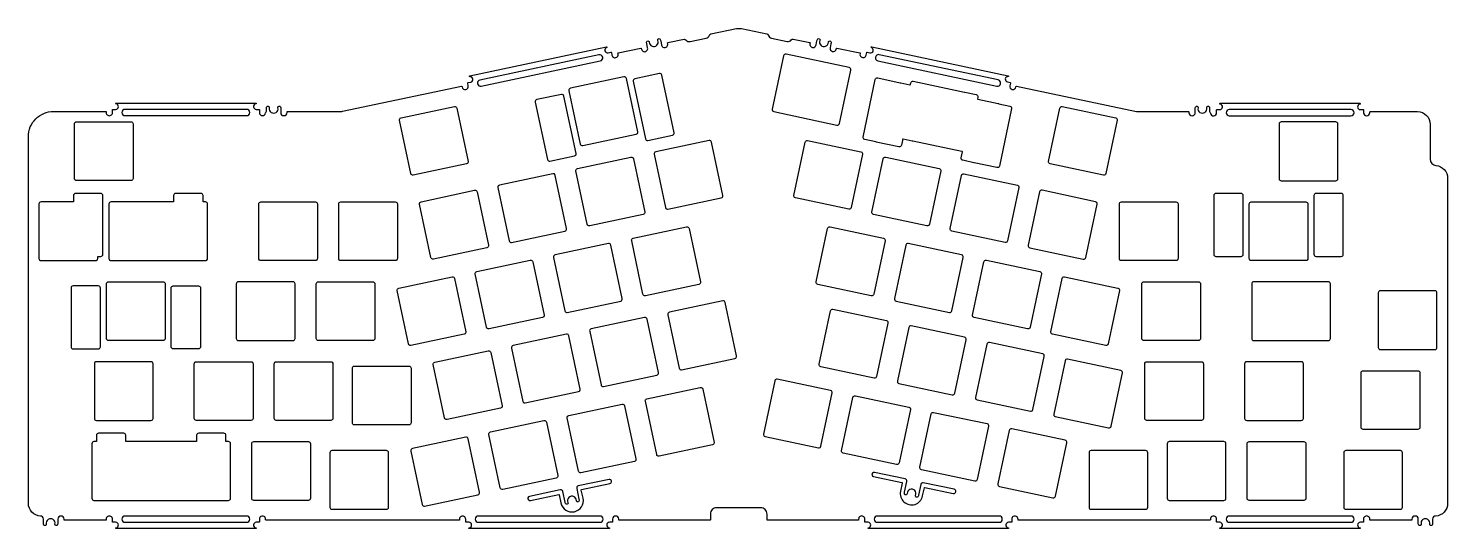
# Model space of a CAD drawing. Header units: millimetres. Extents: x -169 to 169, y -120 to -1.
import ezdxf

# ---------------------------------------------------------------- set-up
doc = ezdxf.new("R2010")
doc.units = ezdxf.units.MM
doc.layers.get('0').update_dxf_attribs({"linetype": 'CONTINUOUS'})

msp = doc.modelspace()

# ---------------------------------------------------------------- linework, layer by layer
for points in [[(164.81, -31.88, 0.392803), (166.2, -33.38, -0.392803), (168.98, -36.37), (168.98, -113.93, -0.402558), (166.1, -116.93, 0.40256), (165.38, -117.68), (165.38, -118.63, -0.051027), (165.34, -118.97, -1.000002), (164.7, -118.84, 1.227965), (162.65, -118.84, -1.000002), (162.01, -118.97, -0.051027), (161.98, -118.63), (161.98, -117.68, 1), (160.48, -117.68), (160.48, -117.83, -0.414214), (160.38, -117.93), (150.52, -117.93, -0.414214), (150.42, -117.83), (150.42, -117.68, 1.023372), (148.92, -117.68), (148.92, -118.33, -0.414214), (148.82, -118.43), (148.17, -118.43, 0.935275), (148.08, -119.72, -0.375565), (148.17, -119.82), (148.17, -119.83, -0.414214), (148.07, -119.93), (114.77, -119.93, -0.414214), (114.67, -119.83), (114.67, -119.82, -0.375566), (114.76, -119.72, 0.935275), (114.67, -118.43), (114.02, -118.43, -0.414214), (113.92, -118.33), (113.92, -117.68, 1.033173), (112.42, -117.68), (112.42, -117.83, -0.414214), (112.32, -117.93), (66.67, -117.93, -0.414214), (66.57, -117.83), (66.57, -117.68, 1.000014), (65.07, -117.68), (65.07, -118.33, -0.414214), (64.97, -118.43), (64.32, -118.43, 0.935274), (64.23, -119.72, -0.375565), (64.32, -119.82), (64.32, -119.83, -0.414214), (64.22, -119.93), (30.92, -119.93, -0.414214), (30.82, -119.83), (30.82, -119.82, -0.375565), (30.9, -119.72, 0.935274), (30.82, -118.43), (30.16, -118.43, -0.414214), (30.06, -118.33), (30.06, -117.68, 1.023372), (28.57, -117.68), (28.57, -117.83, -0.414214), (28.47, -117.93), (6.85, -117.93, -0.414214), (6.75, -117.83), (6.75, -116.45, 0.414214), (5.25, -114.95), (-5.25, -114.95, 0.414214), (-6.75, -116.45), (-6.75, -117.83, -0.414214), (-6.85, -117.93), (-28.47, -117.93, -0.414214), (-28.57, -117.83), (-28.57, -117.68, 0.999994), (-30.07, -117.68), (-30.07, -118.33, -0.414214), (-30.17, -118.43), (-30.82, -118.43, 0.935232), (-30.9, -119.72, -0.375541), (-30.82, -119.82), (-30.82, -119.83, -0.414214), (-30.92, -119.93), (-64.22, -119.93, -0.414214), (-64.32, -119.83), (-64.32, -119.82, -0.375565), (-64.23, -119.72, 0.935274), (-64.32, -118.43), (-64.97, -118.43, -0.414214), (-65.07, -118.33), (-65.07, -117.68, 1.000012), (-66.57, -117.68), (-66.57, -117.83, -0.414214), (-66.67, -117.93), (-112.67, -117.93, -0.414214), (-112.77, -117.83), (-112.77, -117.68, 1.000012), (-114.27, -117.68), (-114.27, -118.33, -0.414214), (-114.37, -118.43), (-115.02, -118.43, 0.935274), (-115.11, -119.72, -0.375565), (-115.02, -119.82), (-115.02, -119.83, -0.414214), (-115.12, -119.93), (-148.42, -119.93, -0.414214), (-148.52, -119.83), (-148.52, -119.82, -0.375566), (-148.43, -119.72, 0.935275), (-148.52, -118.43), (-149.17, -118.43, -0.414214), (-149.27, -118.33), (-149.27, -117.68, 1.00001), (-150.77, -117.68), (-150.77, -117.83, -0.414214), (-150.87, -117.93), (-160.72, -117.93, -0.414214), (-160.82, -117.83), (-160.82, -117.68, 1), (-162.32, -117.68), (-162.32, -118.63, -0.051027), (-162.36, -118.97, -1), (-162.99, -118.84, 1.227965), (-165.05, -118.84, -1.000002), (-165.69, -118.97, -0.051027), (-165.72, -118.63), (-165.72, -117.68, 0.402702), (-166.44, -116.93, -0.402705), (-169.32, -113.93), (-169.32, -26.48, -0.414214), (-163.32, -20.48), (-150.87, -20.48, -0.414214), (-150.77, -20.58), (-150.77, -20.73, 1.027049), (-149.27, -20.73), (-149.27, -20.08, -0.414214), (-149.17, -19.98), (-148.52, -19.98, 0.930156), (-148.43, -18.69, -0.374109), (-148.52, -18.59), (-148.52, -18.58, -0.414214), (-148.42, -18.48), (-115.12, -18.48, -0.414214), (-115.02, -18.58), (-115.02, -18.59, -0.375565), (-115.11, -18.69, 0.935274), (-115.02, -19.98), (-114.37, -19.98, -0.414214), (-114.27, -20.08), (-114.27, -20.73, 0.937246), (-112.77, -20.83, -0.134284), (-112.67, -20.58, 0.166972), (-112.57, -20.28), (-112.57, -19.83, -0.051027), (-112.53, -19.49, -1.000002), (-111.9, -19.62, 1.227966), (-109.84, -19.62), (-109.84, -19.62, -1), (-109.22, -19.4), (-109.22, -19.4, -0.056782), (-109.17, -19.78), (-109.17, -20.73, 1), (-107.67, -20.73), (-107.67, -20.58, -0.414214), (-107.57, -20.48), (-94.75, -20.48, 0.052408), (-94.44, -20.45), (-66.08, -14.42, -0.414214), (-65.97, -14.5), (-65.94, -14.65, 0.999994), (-64.46, -14.36), (-64.6, -13.73, -0.414096), (-64.52, -13.61), (-63.88, -13.48, 0.935273), (-64.07, -12.19, -0.375565), (-64.17, -12.11), (-64.18, -12.11, -0.414214), (-64.1, -11.99), (-31.53, -5.06, -0.414214), (-31.41, -5.14), (-31.41, -5.15, -0.375406), (-31.47, -5.26, 0.934712), (-31.12, -6.51), (-30.48, -6.37, -0.411627), (-30.36, -6.45), (-30.22, -7.09, 1), (-28.76, -6.75), (-28.79, -6.6, -0.414214), (-28.71, -6.48), (-23.34, -5.39, -0.414214), (-23.22, -5.46), (-23.19, -5.63, 1), (-21.72, -5.33), (-21.92, -4.31, -0.051027), (-21.96, -3.97, -1.000002), (-21.31, -3.97, 1.227965), (-19.29, -3.56, -1.000002), (-18.7, -3.3, -0.051027), (-18.59, -3.63), (-18.39, -4.65, 1), (-16.92, -4.35), (-16.95, -4.19, -0.414214), (-16.87, -4.07), (-13.03, -3.28, -0.278179), (-12.54, -3.46, 0.278179), (-11.57, -3.8), (-7.76, -3.03, 0.278179), (-7, -2.33, -0.278179), (-6.62, -1.98), (-0.52, -0.74, -0.10084), (0.67, -0.74), (6.67, -1.96, -0.278179), (7.05, -2.31, 0.278179), (7.81, -3.01), (11.53, -3.77, 0.278179), (12.51, -3.42, -0.278179), (12.99, -3.25), (16.93, -4.05, -0.414214), (17.01, -4.17), (16.98, -4.32, 1), (18.45, -4.62), (18.64, -3.65, -0.051027), (18.75, -3.32, -1.000002), (19.35, -3.57, 1.227965), (21.36, -3.98, -1.000002), (22.01, -3.98, -0.051027), (21.98, -4.33), (21.78, -5.3, 1), (23.25, -5.6), (23.28, -5.44, -0.414214), (23.4, -5.37), (28.87, -6.48, -0.414214), (28.95, -6.6), (28.92, -6.75, 1.000006), (30.38, -7.06), (30.52, -6.42, -0.411745), (30.64, -6.35), (31.28, -6.48, 0.935216), (31.63, -5.23, -0.375549), (31.57, -5.12), (31.57, -5.11, -0.414214), (31.69, -5.04), (64.26, -11.96, -0.414214), (64.34, -12.08), (64.34, -12.08, -0.375565), (64.23, -12.16, 0.935274), (64.05, -13.45), (64.68, -13.58, -0.414213), (64.76, -13.7), (64.63, -14.34, 0.999996), (66.09, -14.65), (66.12, -14.5, -0.414214), (66.24, -14.43), (94.82, -20.5, 0.052408), (95.13, -20.53), (107.22, -20.53, -0.414214), (107.32, -20.63), (107.32, -20.78, 1), (108.82, -20.78), (108.82, -19.83, -0.051027), (108.86, -19.49, -1.000002), (109.49, -19.62, 1.227965), (111.55, -19.62, -1.000002), (112.18, -19.49, -0.051027), (112.22, -19.83), (112.22, -20.33, 0.166738), (112.33, -20.63, -0.134137), (112.43, -20.88, 0.937394), (113.92, -20.78), (113.92, -20.13, -0.414214), (114.02, -20.03), (114.67, -20.03, 0.935438), (114.76, -18.74, -0.375612), (114.67, -18.64), (114.67, -18.63, -0.414214), (114.77, -18.53), (148.07, -18.53, -0.414214), (148.17, -18.63), (148.17, -18.64, -0.3756), (148.08, -18.74, 0.935225), (148.17, -20.03), (148.82, -20.03, -0.414412), (148.92, -20.13), (148.92, -20.78, 1), (150.42, -20.78), (150.42, -20.63, -0.414214), (150.52, -20.53), (161.81, -20.53, -0.414214), (164.81, -23.53)], [(-61.68, -13.01, 1), (-61.37, -14.47), (-33.01, -8.45, 1), (-33.32, -6.98)], [(26.71, -10.62, 0.414214), (26.33, -10.03), (11.28, -6.83, 0.414214), (10.69, -7.22), (7.99, -19.93, 0.414214), (8.37, -20.53), (23.42, -23.72, 0.414214), (24.01, -23.34)], [(33.48, -6.95, 1), (33.17, -8.42), (61.54, -14.45, 1), (61.85, -12.98)], [(-26.77, -12.62, 0.414214), (-27.36, -12.23), (-40.08, -14.94, 0.414214), (-40.46, -15.53), (-37.76, -28.24, 0.414214), (-37.17, -28.63), (-24.45, -25.93, 0.414214), (-24.07, -25.33)], [(-15.78, -26.13, 0.414214), (-15.4, -25.54), (-18.31, -11.84, 0.414214), (-18.9, -11.46), (-24.77, -12.7, 0.414214), (-25.15, -13.3), (-22.24, -26.99, 0.414214), (-21.65, -27.38)], [(29.64, -26.58), (32.55, -12.88, -0.414214), (33.14, -12.5), (38.52, -13.64, -0.029842), (38.64, -13.67), (40.81, -14.13, -0.024893), (40.9, -14.16), (41.01, -13.66, -0.414214), (41.6, -13.27), (53.83, -15.87, -0.024024), (53.92, -15.9), (56.61, -16.47, -0.414214), (57, -17.06), (56.89, -17.55, -0.023636), (56.99, -17.56), (61.88, -18.6, -0.029842), (61.99, -18.64), (64.65, -19.2, -0.414214), (65.04, -19.79), (62.13, -33.49, -0.414214), (61.53, -33.87), (56.15, -32.73, -0.029842), (56.04, -32.7), (53.38, -32.13, -0.414214), (52.99, -31.54), (53.3, -30.07, -0.023636), (53.21, -30.06), (41.47, -27.56, -0.024024), (41.38, -27.54), (39.18, -27.07, -0.024893), (39.09, -27.04), (38.77, -28.52, -0.414214), (38.18, -28.91), (32.8, -27.77, -0.029842), (32.68, -27.73), (30.02, -27.17, -0.414214)], [(-39.14, -31.09, 0.414214), (-38.75, -30.5), (-41.66, -16.81, 0.414214), (-42.25, -16.42), (-48.12, -17.67, 0.414214), (-48.51, -18.26), (-45.6, -31.95, 0.414214), (-45, -32.34)], [(-146.27, -19.98, 1), (-146.27, -21.48), (-117.27, -21.48, 1), (-117.27, -19.98)], [(-67.18, -19.68), (-64.48, -32.39, -0.414214), (-64.86, -32.99), (-77.58, -35.69, -0.414214), (-78.17, -35.3), (-80.87, -22.59, -0.414214), (-80.49, -22), (-67.77, -19.29, -0.414214)], [(90.23, -22.59), (87.53, -35.3, -0.414214), (86.94, -35.69), (74.22, -32.99, -0.414214), (73.84, -32.39), (76.54, -19.68, -0.414214), (77.13, -19.29), (89.85, -22, -0.414214)], [(116.92, -20.03, 1), (116.92, -21.53), (145.92, -21.53, 1), (145.92, -20.03)], [(-144.36, -23.44), (-144.36, -36.44, -0.414214), (-144.86, -36.94), (-157.86, -36.94, -0.414214), (-158.36, -36.44), (-158.36, -23.44, -0.414214), (-157.86, -22.94), (-144.86, -22.94, -0.414214)], [(142.32, -36.99, 0.414214), (142.82, -36.49), (142.82, -23.49, 0.414214), (142.32, -22.99), (129.32, -22.99, 0.414214), (128.82, -23.49), (128.82, -36.49, 0.414214), (129.32, -36.99)], [(-17.46, -43.41, 0.414214), (-16.87, -43.8), (-4.15, -41.09, 0.414214), (-3.76, -40.5), (-6.47, -27.79, 0.414214), (-7.06, -27.4), (-19.78, -30.1, 0.414214), (-20.16, -30.7)], [(29.52, -30.7), (26.82, -43.41, -0.414214), (26.23, -43.8), (13.51, -41.09, -0.414214), (13.13, -40.5), (15.83, -27.79, -0.414214), (16.42, -27.4), (29.14, -30.1, -0.414214)], [(-22.78, -45.06), (-35.5, -47.76, -0.414214), (-36.09, -47.37), (-38.79, -34.66, -0.414214), (-38.41, -34.06), (-25.69, -31.36, -0.414214), (-25.1, -31.75), (-22.4, -44.46, -0.414214)], [(35.06, -31.36), (47.77, -34.06, -0.414214), (48.16, -34.66), (45.45, -47.37, -0.414214), (44.86, -47.76), (32.15, -45.06, -0.414214), (31.76, -44.46), (34.46, -31.75, -0.414214)], [(-54.73, -51.33, 0.414214), (-54.13, -51.72), (-41.42, -49.02, 0.414214), (-41.03, -48.42), (-43.73, -35.71, 0.414214), (-44.33, -35.32), (-57.04, -38.02, 0.414214), (-57.43, -38.62)], [(63.5, -51.72), (50.78, -49.02, -0.414214), (50.39, -48.42), (53.1, -35.71, -0.414214), (53.69, -35.32), (66.41, -38.02, -0.414214), (66.79, -38.62), (64.09, -51.33, -0.414214)], [(-166.8, -55.54, 0.414214), (-166.3, -56.04), (-153.3, -56.04, 0.414214), (-152.8, -55.54), (-152.8, -55.04), (-152.07, -55.04, 0.414214), (-151.57, -54.54), (-151.57, -40.54, 0.414214), (-152.07, -40.04), (-158.07, -40.04, 0.414214), (-158.57, -40.54), (-158.57, -42.04), (-166.3, -42.04, 0.414214), (-166.8, -42.54)], [(-127.11, -56.04, 0.414214), (-126.61, -55.54), (-126.61, -42.54, 0.414214), (-127.11, -42.04), (-127.7, -42.04), (-127.7, -40.54, 0.414214), (-128.2, -40.04), (-134.2, -40.04, 0.414214), (-134.7, -40.54), (-134.7, -42.04), (-149.63, -42.04, 0.414214), (-150.13, -42.54), (-150.13, -55.54, 0.414214), (-149.63, -56.04)], [(-75.68, -41.99), (-62.96, -39.28, -0.414214), (-62.37, -39.67), (-59.67, -52.38, -0.414214), (-60.05, -52.98), (-72.77, -55.68, -0.414214), (-73.36, -55.29), (-76.06, -42.58, -0.414214)], [(69.03, -52.38, 0.414214), (69.41, -52.98), (82.13, -55.68, 0.414214), (82.72, -55.29), (85.42, -42.58, 0.414214), (85.04, -41.99), (72.32, -39.28, 0.414214), (71.73, -39.67)], [(113.24, -54.54, 0.414214), (113.74, -55.04), (119.74, -55.04, 0.414214), (120.24, -54.54), (120.24, -40.54, 0.414214), (119.74, -40.04), (113.74, -40.04, 0.414214), (113.24, -40.54)], [(137.61, -40.04, 0.414214), (137.11, -40.54), (137.11, -54.54, 0.414214), (137.61, -55.04), (143.61, -55.04, 0.414214), (144.11, -54.54), (144.11, -40.54, 0.414214), (143.61, -40.04)], [(-100.91, -56.04), (-113.91, -56.04, -0.414214), (-114.41, -55.54), (-114.41, -42.54, -0.414214), (-113.91, -42.04), (-100.91, -42.04, -0.414214), (-100.41, -42.54), (-100.41, -55.54, -0.414214)], [(-95.36, -55.54), (-95.36, -42.54, -0.414214), (-94.86, -42.04), (-81.86, -42.04, -0.414214), (-81.36, -42.54), (-81.36, -55.54, -0.414214), (-81.86, -56.04), (-94.86, -56.04, -0.414214)], [(104.23, -56.04), (91.23, -56.04, -0.414214), (90.73, -55.54), (90.73, -42.54, -0.414214), (91.23, -42.04), (104.23, -42.04, -0.414214), (104.73, -42.54), (104.73, -55.54, -0.414214)], [(135.68, -42.54), (135.68, -55.54, -0.414214), (135.18, -56.04), (122.18, -56.04, -0.414214), (121.68, -55.54), (121.68, -42.54, -0.414214), (122.18, -42.04), (135.18, -42.04, -0.414214)], [(-22.82, -64.02), (-25.52, -51.31, -0.414214), (-25.14, -50.71), (-12.42, -48.01, -0.414214), (-11.83, -48.4), (-9.12, -61.11, -0.414214), (-9.51, -61.7), (-22.23, -64.41, -0.414214)], [(31.58, -64.41), (18.86, -61.7, -0.414214), (18.48, -61.11), (21.18, -48.4, -0.414214), (21.77, -48.01), (34.49, -50.71, -0.414214), (34.87, -51.31), (32.17, -64.02, -0.414214)], [(-28.14, -65.67, 0.414214), (-27.76, -65.07), (-30.46, -52.36, 0.414214), (-31.05, -51.97), (-43.77, -54.67, 0.414214), (-44.15, -55.27), (-41.45, -67.98, 0.414214), (-40.86, -68.37)], [(40.41, -51.97, 0.414214), (39.81, -52.36), (37.11, -65.07, 0.414214), (37.5, -65.67), (50.21, -68.37, 0.414214), (50.8, -67.98), (53.51, -55.27, 0.414214), (53.12, -54.67)], [(-49.09, -56.32), (-46.39, -69.03, -0.414214), (-46.78, -69.63), (-59.49, -72.33, -0.414214), (-60.09, -71.94), (-62.79, -59.23, -0.414214), (-62.4, -58.63), (-49.69, -55.93, -0.414214)], [(68.85, -72.33), (56.13, -69.63, -0.414214), (55.74, -69.03), (58.45, -56.32, -0.414214), (59.04, -55.93), (71.76, -58.63, -0.414214), (72.14, -59.23), (69.44, -71.94, -0.414214)], [(-65.41, -73.59), (-78.13, -76.29, -0.414214), (-78.72, -75.9), (-81.42, -63.19, -0.414214), (-81.04, -62.6), (-68.32, -59.89, -0.414214), (-67.73, -60.28), (-65.03, -72.99, -0.414214)], [(77.67, -59.89), (90.39, -62.6, -0.414214), (90.77, -63.19), (88.07, -75.9, -0.414214), (87.48, -76.29), (74.76, -73.59, -0.414214), (74.38, -72.99), (77.08, -60.28, -0.414214)], [(-152.16, -62.59, 0.414214), (-152.66, -62.09), (-158.66, -62.09, 0.414214), (-159.16, -62.59), (-159.16, -76.59, 0.414214), (-158.66, -77.09), (-152.66, -77.09, 0.414214), (-152.16, -76.59)], [(-137.22, -75.09), (-150.22, -75.09, -0.414214), (-150.72, -74.59), (-150.72, -61.59, -0.414214), (-150.22, -61.09), (-137.22, -61.09, -0.414214), (-136.72, -61.59), (-136.72, -74.59, -0.414214)], [(-134.79, -62.09), (-128.79, -62.09, -0.414214), (-128.29, -62.59), (-128.29, -76.59, -0.414214), (-128.79, -77.09), (-134.79, -77.09, -0.414214), (-135.29, -76.59), (-135.29, -62.59, -0.414214)], [(-105.77, -61.59, 0.414214), (-106.27, -61.09), (-119.27, -61.09, 0.414214), (-119.77, -61.59), (-119.77, -74.59, 0.414214), (-119.27, -75.09), (-106.27, -75.09, 0.414214), (-105.77, -74.59)], [(-100.72, -74.59), (-100.72, -61.59, -0.414214), (-100.22, -61.09), (-87.22, -61.09, -0.414214), (-86.72, -61.59), (-86.72, -74.59, -0.414214), (-87.22, -75.09), (-100.22, -75.09, -0.414214)], [(110.08, -61.59), (110.08, -74.59, -0.414214), (109.58, -75.09), (96.58, -75.09, -0.414214), (96.08, -74.59), (96.08, -61.59, -0.414214), (96.58, -61.09), (109.58, -61.09, -0.414214)], [(122.77, -61.09, 0.414214), (122.27, -61.59), (122.27, -74.59, 0.414213), (122.77, -75.09), (140.54, -75.09, 0.414214), (141.04, -74.59), (141.04, -61.59, 0.414214), (140.54, -61.09)], [(166.44, -63.73, 0.414214), (165.94, -63.23), (152.94, -63.23, 0.414214), (152.44, -63.73), (152.44, -76.73, 0.414214), (152.94, -77.23), (165.94, -77.23, 0.414214), (166.44, -76.73)], [(-0.89, -79.35, 0.414214), (-0.5, -78.76), (-3.21, -66.05, 0.414214), (-3.8, -65.66), (-16.52, -68.36, 0.414214), (-16.9, -68.96), (-14.2, -81.67, 0.414214), (-13.61, -82.06)], [(19.18, -80.74), (21.88, -68.03, -0.414214), (22.47, -67.64), (35.19, -70.34, -0.414214), (35.57, -70.94), (32.87, -83.65, -0.414214), (32.28, -84.04), (19.56, -81.33, -0.414214)], [(-32.83, -85.63, 0.414214), (-32.24, -86.02), (-19.52, -83.32, 0.414214), (-19.14, -82.72), (-21.84, -70.01, 0.414214), (-22.43, -69.62), (-35.15, -72.32, 0.414214), (-35.53, -72.92)], [(-38.16, -87.28, 0.414214), (-37.77, -86.68), (-40.47, -73.97, 0.414214), (-41.07, -73.58), (-53.78, -76.28, 0.414214), (-54.17, -76.88), (-51.47, -89.59, 0.414214), (-50.87, -89.98)], [(54.21, -74.9, 0.414214), (53.82, -74.3), (41.11, -71.6, 0.414214), (40.51, -71.99), (37.81, -84.7, 0.414214), (38.2, -85.3), (50.91, -88, 0.414214), (51.5, -87.61)], [(-70.1, -93.55), (-72.8, -80.84, -0.414214), (-72.42, -80.25), (-59.7, -77.54, -0.414214), (-59.11, -77.93), (-56.41, -90.64, -0.414214), (-56.79, -91.24), (-69.51, -93.94, -0.414214)], [(59.74, -75.56, 0.414214), (59.15, -75.95), (56.44, -88.66, 0.414214), (56.83, -89.26), (69.55, -91.96, 0.414214), (70.14, -91.57), (72.84, -78.86, 0.414214), (72.46, -78.26)], [(-139.6, -80.64, 0.414214), (-140.1, -80.14), (-153.1, -80.14, 0.414214), (-153.6, -80.64), (-153.6, -93.64, 0.414214), (-153.1, -94.14), (-140.1, -94.14, 0.414214), (-139.6, -93.64)], [(-115.78, -80.64), (-115.78, -93.64, -0.414214), (-116.28, -94.14), (-129.28, -94.14, -0.414214), (-129.78, -93.64), (-129.78, -80.64, -0.414214), (-129.28, -80.14), (-116.28, -80.14, -0.414214)], [(-97.23, -94.14), (-110.23, -94.14, -0.414214), (-110.73, -93.64), (-110.73, -80.64, -0.414214), (-110.23, -80.14), (-97.23, -80.14, -0.414214), (-96.73, -80.64), (-96.73, -93.64, -0.414214)], [(91.47, -82.82, 0.414214), (91.09, -82.23), (78.37, -79.52, 0.414214), (77.78, -79.91), (75.08, -92.62, 0.414214), (75.46, -93.22), (88.18, -95.92, 0.414214), (88.77, -95.53)], [(97.28, -80.14), (110.28, -80.14, -0.414214), (110.78, -80.64), (110.78, -93.64, -0.414214), (110.28, -94.14), (97.28, -94.14, -0.414214), (96.78, -93.64), (96.78, -80.64, -0.414214)], [(134.59, -80.64, 0.414214), (134.09, -80.14), (121.09, -80.14, 0.414214), (120.59, -80.64), (120.59, -93.64, 0.414214), (121.09, -94.14), (134.09, -94.14, 0.414214), (134.59, -93.64)], [(-78.6, -95.2), (-91.6, -95.2, -0.414214), (-92.1, -94.7), (-92.1, -81.7, -0.414214), (-91.6, -81.2), (-78.6, -81.2, -0.414214), (-78.1, -81.7), (-78.1, -94.7, -0.414214)], [(19, -100.69, 0.414214), (19.59, -100.3), (22.29, -87.59, 0.414214), (21.91, -86.99), (9.19, -84.29, 0.414214), (8.6, -84.68), (5.9, -97.39, 0.414214), (6.28, -97.98)], [(148.87, -82.28), (161.87, -82.28, -0.414214), (162.37, -82.78), (162.37, -95.78, -0.414214), (161.87, -96.28), (148.87, -96.28, -0.414214), (148.37, -95.78), (148.37, -82.78, -0.414214)], [(-8.57, -86.66), (-5.86, -99.37, -0.414214), (-6.25, -99.96), (-18.97, -102.67, -0.414214), (-19.56, -102.28), (-22.26, -89.57, -0.414214), (-21.88, -88.97), (-9.16, -86.27, -0.414214)], [(-24.88, -103.93), (-37.6, -106.63, -0.414214), (-38.19, -106.24), (-40.89, -93.53, -0.414214), (-40.51, -92.93), (-27.79, -90.23, -0.414214), (-27.2, -90.62), (-24.5, -103.33, -0.414214)], [(40.93, -91.55), (38.22, -104.26, -0.414214), (37.63, -104.65), (24.92, -101.95, -0.414214), (24.53, -101.35), (27.23, -88.64, -0.414214), (27.83, -88.25), (40.54, -90.95, -0.414214)], [(-45.83, -94.58), (-43.13, -107.29, -0.414214), (-43.52, -107.89), (-56.23, -110.59, -0.414214), (-56.83, -110.2), (-59.53, -97.49, -0.414214), (-59.14, -96.89), (-46.43, -94.19, -0.414214)], [(56.27, -108.61), (43.55, -105.91, -0.414214), (43.16, -105.31), (45.87, -92.6, -0.414214), (46.46, -92.21), (59.18, -94.91, -0.414214), (59.56, -95.51), (56.86, -108.22, -0.414214)], [(-128.73, -97.19, 0.414214), (-129.23, -97.69), (-129.23, -99.19), (-146.11, -99.19), (-146.11, -97.69, 0.414214), (-146.61, -97.19), (-152.61, -97.19, 0.414214), (-153.11, -97.69), (-153.11, -99.19), (-153.69, -99.19, 0.414214), (-154.19, -99.69), (-154.19, -112.69, 0.414214), (-153.69, -113.19), (-121.64, -113.19, 0.414214), (-121.14, -112.69), (-121.14, -99.69, 0.414214), (-121.64, -99.19), (-122.23, -99.19), (-122.23, -97.69, 0.414214), (-122.73, -97.19)], [(65.09, -96.17, 0.414214), (64.5, -96.56), (61.8, -109.27, 0.414214), (62.18, -109.87), (74.9, -112.57, 0.414214), (75.49, -112.18), (78.19, -99.47, 0.414214), (77.81, -98.88)], [(-116.09, -112.69), (-116.09, -99.69, -0.414214), (-115.59, -99.19), (-102.59, -99.19, -0.414214), (-102.09, -99.69), (-102.09, -112.69, -0.414214), (-102.59, -113.19), (-115.59, -113.19, -0.414214)], [(-96.96, -101.33, 0.414214), (-97.46, -101.83), (-97.46, -114.83, 0.414214), (-96.96, -115.33), (-83.96, -115.33, 0.414214), (-83.46, -114.83), (-83.46, -101.83, 0.414214), (-83.96, -101.33)], [(-62.15, -111.85, 0.414214), (-61.77, -111.25), (-64.47, -98.54, 0.414214), (-65.06, -98.15), (-77.78, -100.86, 0.414214), (-78.16, -101.45), (-75.46, -114.16, 0.414214), (-74.87, -114.55)], [(83.5, -114.83, 0.414214), (84, -115.33), (97, -115.33, 0.414214), (97.5, -114.83), (97.5, -101.83, 0.414214), (97, -101.33), (84, -101.33, 0.414214), (83.5, -101.83)], [(116.14, -99.69, 0.414214), (115.64, -99.19), (102.64, -99.19, 0.414214), (102.14, -99.69), (102.14, -112.69, 0.414214), (102.64, -113.19), (115.64, -113.19, 0.414214), (116.14, -112.69)], [(121.69, -99.19), (134.69, -99.19, -0.414214), (135.19, -99.69), (135.19, -112.69, -0.414214), (134.69, -113.19), (121.69, -113.19, -0.414214), (121.19, -112.69), (121.19, -99.69, -0.414214)], [(158.21, -101.83, 0.414214), (157.71, -101.33), (144.71, -101.33, 0.414214), (144.21, -101.83), (144.21, -114.83, 0.414214), (144.71, -115.33), (157.71, -115.33, 0.414214), (158.21, -114.83)], [(-30.69, -109.18, 1), (-30.9, -108.2), (-38.24, -109.76, 0.414214), (-38.62, -110.35), (-38.08, -112.9, -0.051027), (-38.04, -113.24, -1.000002), (-38.69, -113.24, 1.227965), (-40.71, -113.67, -1.000002), (-41.3, -113.93, -0.051027), (-41.41, -113.6), (-41.95, -111.06, 0.414214), (-42.54, -110.68), (-49.88, -112.24, 1), (-49.67, -113.21), (-42.92, -111.78, -0.414214), (-42.8, -111.86), (-42.38, -113.81, 1), (-37.1, -112.69), (-37.52, -110.73, -0.414214), (-37.44, -110.61)], [(51.12, -111.54, 1), (51.33, -110.56), (44, -109, 0.414214), (43.4, -109.39), (42.86, -111.93, -0.051027), (42.76, -112.26, -1.000003), (42.16, -112, 1.227966), (40.15, -111.57, -1.000003), (39.5, -111.57, -0.051027), (39.54, -111.22), (40.08, -108.68, 0.414214), (39.69, -108.09), (32.36, -106.53, 1), (32.15, -107.51), (38.9, -108.94, -0.414214), (38.97, -109.06), (38.56, -111.01, 1), (43.84, -112.14), (44.26, -110.18, -0.414214), (44.37, -110.11)], [(-146.27, -116.93, 1), (-146.27, -118.43), (-117.27, -118.43, 1), (-117.27, -116.93)], [(-62.07, -116.93, 1), (-62.07, -118.43), (-33.07, -118.43, 1), (-33.07, -116.93)], [(33.07, -116.93, 1), (33.07, -118.43), (62.07, -118.43, 1), (62.07, -116.93)], [(116.92, -116.93, 1), (116.92, -118.43), (145.92, -118.43, 1), (145.92, -116.93)]]:
    msp.add_lwpolyline(points, format="xyb", close=True)

doc.saveas('drawing.dxf')
